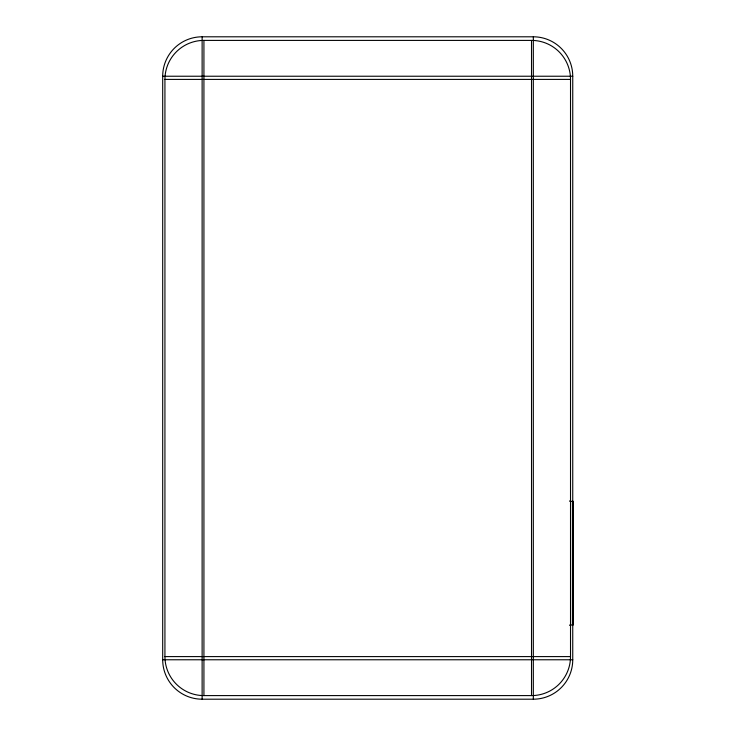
<?xml version="1.0" encoding="UTF-8"?>
<svg xmlns="http://www.w3.org/2000/svg" width="736" height="736" viewBox="0 0 736 736"><rect width="100%" height="100%" fill="white"/><g stroke="black" fill="none" stroke-linecap="round" stroke-linejoin="round"><path stroke-width="1.1" d="M202.124 36.8L533.324 36.8A39.431 39.431 0 0 1 572.746 76.231L572.746 659.769A39.431 39.431 0 0 1 533.324 699.2L202.124 699.2A39.431 39.431 0 0 1 162.693 659.769L162.693 76.231A39.431 39.431 0 0 1 202.124 36.8L202.124 699.2M203.927 40.406L531.521 40.406A38.999 38.999 0 0 1 570.52 79.405L570.52 656.595A38.999 38.999 0 0 1 531.521 695.594L203.927 695.594A38.999 38.999 0 0 1 164.928 656.595L164.928 79.405A38.999 38.999 0 0 1 203.927 40.406L203.927 695.594M162.693 76.231L572.746 76.231M164.928 79.405L570.52 79.405M569.995 500.6L570.492 500.6M569.719 501.345L573.307 501.345L573.307 625.011L569.719 625.011M569.995 625.398L570.492 625.398M164.928 656.595L570.52 656.595M162.693 659.769L572.746 659.769M572.452 501.345L572.452 625.011M533.324 36.8L533.324 699.2M531.521 40.406L531.521 695.594"/></g></svg>
